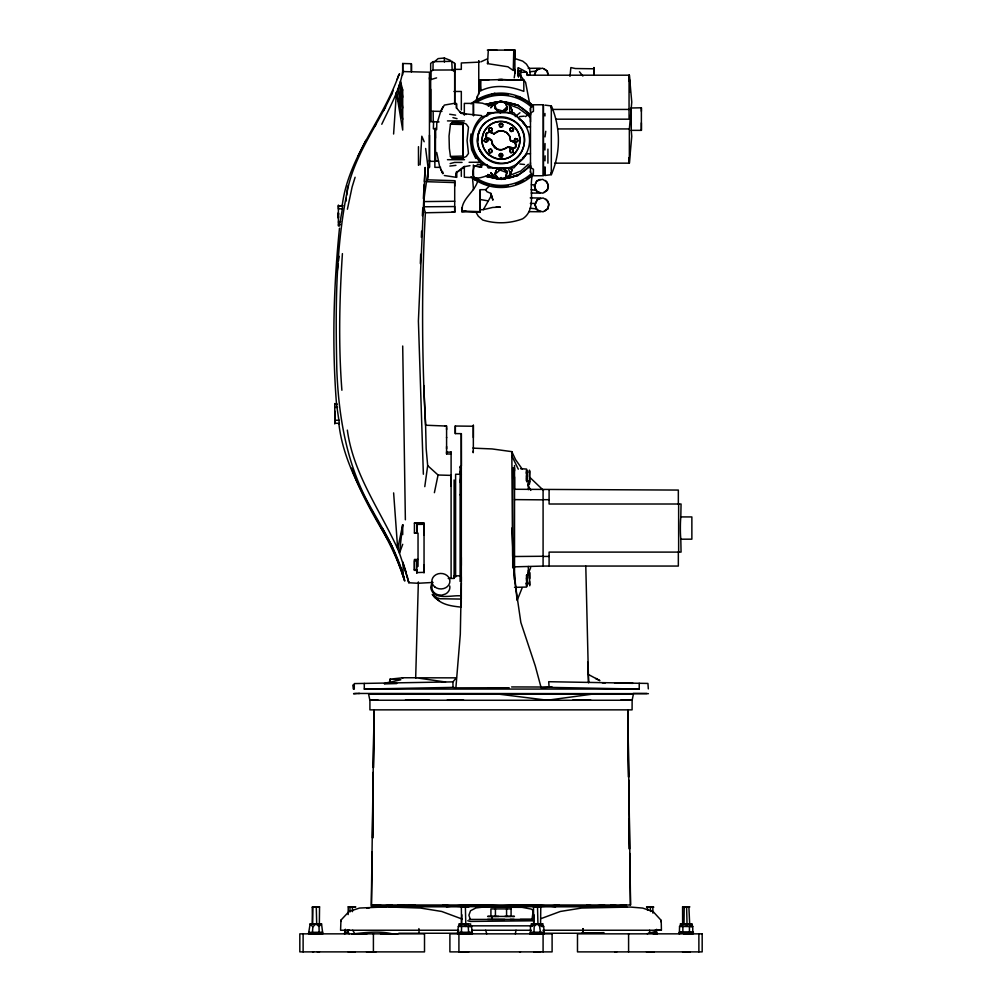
<?xml version="1.0" encoding="UTF-8"?>
<svg xmlns="http://www.w3.org/2000/svg" width="1002" height="1002" viewBox="0 0 1002 1002"><rect width="100%" height="100%" fill="white"/><g stroke="black" fill="none" stroke-linecap="round" stroke-linejoin="round"><path stroke-width="1.5" d="M334.781 414.891L334.781 411.521M334.781 411.146L334.781 423.195L339.315 423.358L336.459 403.543C331.963 345.176 333.553 286.422 339.49 228.218M334.781 423.959L334.781 403.543M338.388 214.403L338.388 213.013L338.388 215.48M338.388 225.913L338.388 213.013M342.308 204.922L342.671 205.798L338.388 205.936L338.388 208.879L342.433 208.754L342.308 204.922C348.433 156.863 383.04 119.789 398.683 75.225L397.118 79.509M416.832 560.92L416.832 572.919L416.832 570.464L414.427 570.326L414.427 560.807L416.832 560.92L416.832 566.568L418.034 566.343L418.034 533.164L414.427 533.039L414.427 523.069L424.046 523.157L424.046 572.668L424.046 564.79M414.427 570.326L414.427 559.454L418.034 559.479M416.832 533.114L416.832 522.919L416.832 533.127L414.427 533.039M429.457 167.685L429.457 160.082M429.457 166.921L429.457 135.17M429.457 79.196L429.457 72.194L402.704 71.568L402.704 63.502L411.421 63.727L411.421 71.793L411.421 64.391M439.051 121.943L430.66 121.605L430.672 89.278M434.868 128.494L435.469 161.222L438.275 161.272M434.868 160.909L435.457 128.995M435.469 128.269L435.469 161.222M446.591 448.771L446.591 437.26M451.1 486.22L451.1 475.386L438.062 475.011L427.679 465.617L426.176 448.733L425.599 425.224C421.704 354.37 421.554 283.315 425.387 212.462M454.106 575.699L454.106 578.417L448.257 578.492M430.66 121.605L430.66 63.377L433.115 61.636L451.764 61.36L454.708 63.377L454.708 104.346M454.708 212.173L454.708 180.686L426.627 179.796C425.75 190.48 421.93 202.479 425.299 212.775L454.708 212.173L454.708 206.55L423.959 206.788M461.383 465.88L461.321 433.653L455.309 433.59L455.309 426.025L473.345 426.238M438.838 600.561L434.668 597.555L432.263 594.399L435.582 597.38L440.078 598.745L461.308 599.083L461.321 576.801M461.321 565.529L461.321 557.438M461.321 433.653L461.321 581.398L460.118 581.385L460.118 466.393L461.321 466.168L460.118 467.32L461.321 468.26L460.118 472.606L461.321 474.409L460.118 481.887L461.321 484.191M473.345 448.195L473.345 425.261L473.345 437.573M478.756 62.425L478.756 60.884L478.756 94.313M480.108 212.173L480.259 207.902L480.259 211.66L461.909 211.071L462.335 207.69L461.797 211.698L480.259 212.336L480.259 189.691L485.594 189.666L489.84 185.671M512.723 478.555L512.723 468.034L514.527 468.034L514.527 465.529M514.527 476.914L514.527 489.277L678.341 490.066L678.341 504.006M514.527 470.94L514.527 468.034M518.435 76.966L518.435 70.766L520.84 70.791L520.84 78.419M528.355 489.64L528.355 481.01L526.551 480.922L526.551 475.649L527.328 475.136M526.551 473.896L526.551 470.627M526.726 584.254L526.726 574.885M526.726 481.073L526.714 474.272M527.29 582.037L526.726 585.043M527.328 583.214L527.328 575.223L526.551 575.561M527.328 481.01L527.34 472.142L526.551 472.042L526.551 473.37L527.328 473.019M526.551 579.156L526.551 575.198L528.355 575.098L528.355 570.501M528.355 483.365L528.355 485.907M530.459 168.799L530.459 165.706L517.959 175.5L501.188 179.371L486.045 176.402M629.982 92.209L629.982 80.41L629.982 92.309M641.38 122.87L641.38 130.36L631.26 130.36L631.26 108.003L641.38 107.778L641.38 111.272M549.096 566.055L549.096 552.102L681.059 552.102L680.796 538.362A11.122 0.701 -90 0 1 680.358 528.054A11.122 0.701 -90 0 1 680.796 517.746L681.059 504.006L549.096 504.006L549.096 490.066M334.781 416.243L334.781 412.699M372.23 851.913L371.479 906.797L386.471 906.797M518.472 75.939L518.472 72.996L525.587 82.339L529.757 104.033M526.726 481.787L527.328 470.915L526.714 473.332M526.726 469.863L526.726 473.382M526.739 575.035L526.726 585.819M527.29 481.574L527.328 470.915M527.29 581.486L527.303 584.918L527.328 575.085M530.459 110.571L530.459 108.091L530.459 115.618M530.459 165.706L530.496 167.585L533.452 169.238L533.34 175.763L543.372 175.751L543.397 105.561M569.988 76.377L570.864 67.572L575.336 68.537L593.91 68.787L593.91 73.722M582.162 933.25L604.006 932.649M593.91 74.812L593.91 67.585L593.91 68.787M463.124 122.707L463.124 157.903L452.228 158.166L450.449 156.412L449.347 148.346L449.034 136.009L450.449 124.185L452.228 122.432L463.124 122.682L466.331 124.16L468.485 127.191L467.057 140.455L468.473 153.444L466.331 156.437L463.124 157.903L463.124 122.707L452.228 122.432M444.337 175.513L456.499 177.367L456.536 172.544L463.425 166.983M529.72 481.749L529.732 479.407M551.175 107.953L551.325 105.924L545 105.135M641.38 107.778L641.38 130.36M679.369 932.311L689.426 932.311L689.451 926.336L679.569 926.336L679.343 933.851L679.369 932.311L693.384 932.298L692.858 933.851L683.74 933.851L682.199 932.06L679.343 933.851M403.793 71.267L402.679 71.831C399.535 90.28 389.64 107.327 381.775 124.261M473.558 115.831L473.483 102.329L482.35 103.181L488.989 105.548M543.385 174.974L543.322 104.747L533.377 104.784L533.44 111.347L530.484 112.963L530.459 114.929M372.982 837.86L373.245 806.648M373.558 767.62L374.034 709.854L371.291 904.994L630.559 904.994L627.828 709.854L628.392 776.976M414.427 523.157L424.046 523.157L424.046 535.093M461.296 600.411L461.221 607.149C451.551 606.072 440.078 604.845 434.329 595.914M488.725 150.087L488.7 151.615L489.903 152.755L491.581 152.317L492.308 150.713L490.492 148.96L488.625 150.075L489.903 152.755M529.732 471.416L529.519 476.651M509.843 151.365L510.131 149.711L511.621 149.123L513.162 149.849L513.199 152.129L510.932 152.705L509.818 151.264L510.106 149.887L515.354 147.632L515.955 146.492L514.151 140.418L515.116 138.652L517.458 138.927L517.683 141.144L516.268 142.259L514.151 140.418M530.484 112.963L530.496 167.585M684.028 923.932L684.203 907.374L682.587 906.873L682.638 923.932L682.876 920.825M316.281 907.023L319.55 906.873L319.35 923.932L316.707 923.932L316.281 907.023L312.962 906.898L312.273 907.173L312.424 923.932L314.277 923.932M348.157 914.588L348.245 906.797L355.622 906.948L348.245 906.797M372.418 837.86L373.245 772.304M373.308 767.62L374.034 709.854M456.511 171.555L456.499 177.367M544.938 115.956L544.963 113.502M540.779 906.985L540.579 923.932L537.936 923.932L537.51 906.885L540.779 906.985L533.49 906.848L533.653 923.932L535.506 923.932M436.596 77.88L430.672 79.621L430.66 71.718L432.989 70.052L433.115 61.636M530.434 164.341L530.459 162.675M418.36 581.949L415.68 677.803M544.938 149.974L545.063 143.549M436.822 121.68L436.659 129.609L433.378 128.795L433.59 121.017M480.647 90.794L479.908 80.147L500.975 79.584L523.795 80.173L523.833 91.37C509.968 86.134 494.474 84.005 480.647 90.794L480.885 80.11L484.893 79.997M545 160.834L545.113 155.836M312.486 923.932L312.962 906.898M463.362 923.932L461.509 923.932L461.859 914.776M533.728 923.932L533.991 914.776M457.463 933.851L458.34 926.336L471.529 926.336L472.43 933.851L459.718 933.851L461.383 932.286L471.754 932.261M462.11 919.047L441.719 911.469L420.439 908.05L385.87 906.885L359.518 908.05L349.059 911.469L340.943 920.137L340.58 930.244L458.728 930.244M540.429 932.311L536.584 933.851L529.883 933.851L530.334 932.286L533.978 932.198L543.773 932.261L543.585 933.776L536.584 933.851L533.978 932.198L534.204 926.336L537.072 923.932L539.577 926.136L540.429 932.311L544.299 933.851L543.66 926.336L541.832 926.462L543.66 926.336M420.339 263.501L420.702 254.27M421.354 237.361L421.591 231.199M502.29 156.625L500.737 157.139L499.372 156.112L500.887 155.323L501.426 153.481L499.447 154.283L499.372 156.112L502.29 156.625L502.691 154.834L500.599 153.506L499.159 154.834L499.76 156.713M583.064 928.791L582.876 933.25L583.089 928.603M468.222 926.336L468.623 932.399L466.907 933.826L461.383 932.286L461.634 926.336L470.401 926.387L470.639 923.932L459.217 923.932L459.455 926.387M424.785 486.646L427.679 465.617M530.434 116.357L530.459 121.893M481.762 164.553L481.624 167.296L474.372 165.931C469.212 181.525 477.528 179.07 488.989 175.049M422.343 215.731L422.794 207.94M423.345 198.596L424.159 184.581M424.334 181.462L425.149 167.447L418.398 321.016L423.37 474.234M514.915 59.519L514.828 50.125L513.788 50.113L513.274 70.491L507.914 66.771L487.511 63.627L488.312 50.1L512.648 50.125M496.954 110.07L494.7 108.166L494.888 104.934L499.735 101.39L505.647 102.993L507.187 107.051L506.749 109.794L501.614 112.312M342.408 253.619C339.428 299.084 338.375 344.788 341.895 390.241M345.176 932.186L348.433 932.348L344.438 933.839L345.352 929.242M420.076 164.892L421.817 136.222L424.172 141.733M427.315 180.498L428.104 168.336L427.441 179.483M427.391 179.158L428.104 168.336M393.598 134.017L396.416 92.434L402.704 119.213L402.704 130.072L396.416 92.434M515.955 146.492L513.274 148.634C507.513 143.198 503.38 152.893 497.142 149.022C490.479 147.106 494.312 137.7 486.471 137.675L486.496 133.153L492.032 130.723L491.794 128.431L490.041 127.843L488.688 128.82L489.915 131.5L492.032 130.723M532.563 174.674C528.455 188.601 537.147 209.33 522.656 218.812C509.83 223.659 495.802 224.06 482.701 220.002L478.255 216.144L475.737 211.773M312.449 932.348L312.862 926.825L315.843 923.932L319.037 926.424L319.137 932.348L316.682 933.839L308.528 933.664L310.132 923.932L321.554 923.932L322.794 933.851C317.997 934.916 313.902 932.035 309.242 932.348L309.618 933.764L312.449 932.348L322.594 932.248L322.256 933.814L319.137 932.348M473.345 450.913L473.207 452.716L473.345 447.581M477.578 141.207C476.664 106.412 531.849 112.099 523.733 146.054C515.228 178.469 465.078 160.495 480.133 129.772M545.439 180.46L548.307 184.919L547.518 189.904L542.583 193.198L536.934 191.833L534.392 186.234L536.521 181.387L540.178 179.396M545.94 199.097L548.808 203.556L548.019 208.541L543.097 211.835L537.435 210.47L534.905 204.871L537.034 200.024L540.692 198.033L530.208 197.882M554.72 163.163L629.356 163.163L629.356 128.932L631.761 102.066L629.356 75.2L526.852 75.2L526.852 72.257L520.84 72.257M629.356 163.163L631.761 136.297L631.222 130.323M679.569 926.336L691.63 926.474L691.868 923.932L680.446 923.932L680.734 926.474M506.762 170.929L505.647 177.605L498.62 179.032L494.737 173.947L496.278 170.315L495.076 174.223L502.591 167.822L506.762 170.929L507.112 172.657L505.647 177.605M542.545 926.387L542.783 923.932L531.361 923.932L531.599 926.462M470.978 133.955L470.314 140.593L471.692 149.862L475.762 158.404M402.716 534.617L402.704 524.685L399.447 553.129L407.376 576.889M337.198 271.58L338.15 263.952M338.526 260.896L339.089 256.324M345.878 201.377L346.254 198.321M346.629 195.265L347.757 186.109M500.324 127.066L502.415 126.578L502.691 124.461L500.737 123.446L499.247 124.423L500.537 127.104L502.666 126.34L502.39 124.048M491.794 130.986L491.794 128.431M544.988 136.898L545.764 131.3M339.315 226.101L342.433 208.754M514.277 140.969L515.642 138.464M529.745 585.794L529.369 571.917L529.732 578.63M514.214 77.818L514.978 72.996L514.803 50.113L505.108 50.125M509.818 151.264L510.757 152.605L512.974 152.329L513.162 149.849M631.097 108.93L631.26 108.003M347.406 209.218L352.115 186.986L355.109 177.254M492.07 128.945L490.554 127.793L488.863 128.582L488.588 130.035L489.615 131.763L494.074 133.855L499.56 130.849L503.417 131.137L506.937 132.803L509.805 136.598L510.456 140.631L515.579 143.098M534.767 75.188L535.531 71.155L540.191 68.236L528.204 68.349M515.316 933.851L516.03 930.244M402.704 524.685L397.694 548.896L399.447 553.129L402.716 544.324M529.106 483.703L529.62 481.824M434.392 492.683L438.062 475.011M529.031 584.091L529.62 581.41M529.181 472.481L529.319 470.251M437.411 122.244L440.63 111.548L444.337 105.085L455.422 103.143L456.474 103.732L456.499 108.341M431.574 584.016L430.722 587.347C432.914 601.463 452.09 594.662 461.321 595.927M469.161 919.423L531.999 919.423L533.051 911.92L532.55 909.891L531.073 909.039L522.055 907.336L482.513 907.148L475.887 907.962L470.539 910.73L468.911 915.164L470.264 919.423M486.496 133.153L485.782 135.821L487.623 141.144L486.208 142.271L484.204 140.969L485.031 138.677L491.494 140.017M475.762 101.64L478.756 93.023L478.756 80.022M484.204 140.969L484.868 138.602L487.323 138.614L486.471 137.675M515.354 147.632L516.205 144.564L515.066 141.908L510.456 140.631M529.682 572.706L529.357 578.254M547.054 190.518L548.345 186.259L547.054 182.001L542.583 179.32L536.897 180.698L534.392 186.234M547.555 209.155L548.858 204.896L547.555 200.625L543.097 197.958L537.41 199.335L534.905 204.871M399.197 74.737L399.472 73.835M398.921 75.526L399.46 73.872M487.623 141.144L487.047 138.815M517.683 141.144L517.107 138.815M660.781 921.69L661.207 920.412L653.116 911.582L642.67 908.075L630.371 907.061L581.674 908.037L560.356 911.457L541.28 918.521M692.883 933.626L693.384 932.298L689.426 932.311M487.811 174.486L494.662 176.853L490.642 172.632L496.403 178.895L505.171 178.832L510.456 174.11L512.097 169.852L510.131 167.76M692.758 932.348L692.758 926.336L690.904 926.387L691.868 923.932M530.684 567.646L528.367 573.257M504.895 177.667L509.843 175.413L512.097 169.852L509.855 168.06M487.511 63.627L488.137 62.099M391.632 94.226L393.26 90.456M522.217 587.673L517.107 600.448L512.623 555.734L511.822 451.651L492.107 448.934L473.345 448.157M338.939 424.197L339.315 423.358L338.939 424.197C345.402 479.482 384.68 522.931 402.591 574.221C410.757 599.722 393.986 546.566 387.411 539.063C373.934 516.243 360.545 493.222 351.552 468.185M512.836 131.062C514.903 129.22 511.27 126.327 509.88 128.82L509.955 130.36C510.406 132.715 515.078 130.222 510.957 131.462M534.392 75.125L536.934 69.526L542.583 68.161L547.054 70.841L548.107 75.188M391.782 93.938C377.428 125.651 355.309 153.957 347.807 188.576C335.232 248.12 335.507 309.605 336.835 370.176C338.638 416.143 346.404 462.937 368.686 503.755C382.088 528.279 397.944 552.215 404.357 579.82L402.591 574.221M358.152 156.036L365.855 140.305M489.702 152.717L491.494 152.404L492.308 150.713M512.748 131.149L513.563 129.458M440.63 111.548L442.871 106.926M383.641 110.683L385.582 106.913M477.165 164.303L486.471 164.967L488.174 167.923L513.838 167.898L520.401 160.257M480.259 209.744L483.365 209.643L491.431 195.453L490.892 193.399L486.997 191.733L485.594 189.666M374.886 126.189L376.226 123.935M482.739 164.29C468.185 153.193 468.235 129.22 481.511 117.021L486.246 115.681L488.124 112.675L513.838 112.7L520.401 120.34M530.459 153.732L526.789 153.732L523.558 158.153L518.209 162.412M477.691 181.149C474.497 192.321 461.321 198.922 461.909 211.071M529.457 165.505L527.766 167.66L529.645 166.157M501.701 157.051L502.753 155.723L502.378 154.045L500.599 153.506M461.321 583.151L460.306 634.266L455.885 687.835L453.054 687.397L452.904 681.874L456.373 677.853L416.256 677.803L445.514 681.999M496.892 102.918L494.011 104.033L490.654 107.84L496.328 101.803L505.083 101.753L509.479 105.022L512.26 110.834L509.918 112.675M486.208 142.271L487.824 140.543M516.268 142.259L517.884 140.543M522.53 158.078L526.789 153.732M319.037 926.424L321.554 923.932M528.355 164.265L520.84 171.016L509.843 175.413M434.304 61.924L438.099 58.604L444.337 58.028L450.299 60.32M507.187 107.051L500.324 112.938L494.7 108.166M489.915 131.5L486.07 134.105M515.241 116.62L519.963 112.738M507.926 146.743C504.607 150.262 499.034 150.563 495.138 147.808L492.082 143.887L491.544 139.954M543.986 192.685L547.518 189.904M544.499 211.309L548.019 208.541M480.785 61.873L487.423 58.817M525.461 116.583L527.741 114.967L529.494 116.871M502.691 124.461L500.975 123.321L499.347 124.436L499.334 125.964L500.537 127.104M493.986 133.717L497.718 131.162L502.779 130.874L506.536 132.389L509.58 135.871L510.669 140.581L515.053 142.597M539.577 926.136L542.783 923.932M526.551 478.918L527.328 478.392M527.328 580.596L526.551 581.122L526.551 577.853L527.328 577.34M511.746 127.705L509.98 128.832L509.955 130.36L511.158 131.5M501.038 177.504L498.62 179.032L495.965 175.425M511.621 149.123L513.274 148.634M647.292 933.851L649.622 932.536L655.245 932.499L655.12 930.244L660.994 930.244M533.978 932.198L530.471 933.839L530.471 926.336L537.072 923.932M488.625 150.075L490.892 148.985L492.22 150.901M517.47 174.874L510.957 177.467L505.171 178.156M490.441 94.864L494.8 93.173M488.325 106.199L494.011 104.033M483.365 209.643L492.708 207.439L500.361 207.101L496.203 206.913M392.346 904.881L376 906.797L371.492 905.896L374.385 904.994M319.55 906.873L312.273 907.173M450.148 163.589L454.57 162.412L462.06 162.412M534.191 920.788L470.489 921.427L467.759 920.775M392.321 681.723L400.825 679.744L390.079 679.143L403.13 677.753M338.388 222.018L340.617 221.505M501.063 179.345L517.959 175.5M496.792 169.1L501.15 168.136M461.358 906.848L468.635 906.985L461.358 906.848L461.509 923.932M537.51 906.885L533.49 906.848M486.045 104.195L501.238 101.265L517.959 105.097L530.421 115.03L528.217 113.389M486.471 164.967L487.222 164.829M469.976 165.656L465.191 166.507L456.536 172.544L455.647 175.726L456.511 177.204M446.416 906.797C483.741 901.85 521.503 909.954 558.891 904.994M466.043 211.197L461.797 211.698M625.912 904.994L608.026 906.797M586.896 906.797L604.494 904.994M376.088 904.994L390.955 906.797L415.166 904.994M647.455 907.286L653.805 907.161L646.503 906.985L647.455 907.286L647.543 910.317M338.388 224.962L340.079 224.711M526.551 583.126L526.551 584.053L527.34 583.941L527.328 582.913L526.551 582.738L526.551 587.059L514.527 587.36M493.748 103.106L486.233 104.183L501 101.227L517.846 105.135L504.031 102.342M334.781 404.47L336.872 404.182M684.203 907.374L689.864 906.898L682.587 906.873M591.706 694.223L547.443 700.235L499.459 694.223M470.401 926.387L469.675 926.487L471.529 926.336M648.319 688.9L647.931 683.439L548.695 681.711L549.121 687.372L639.226 689.075L639.226 683.289M544.975 175.463L544.988 167.159L544.975 175.463L551.313 174.674C560.757 152.955 560.757 127.63 551.325 105.924L551.313 174.674L551.175 172.632M353.643 693.647L359.693 693.447M353.593 693.66L356.599 693.447M449.848 166.056L455.935 165.355M366.644 908.075L369.538 907.762M529.645 71.781L535.531 71.155M519.562 116.608L524.221 116.144M458.34 926.336L461.634 926.336M493.573 50.125L490.266 50.125L494.437 50.125M433.064 582.438L418.034 583.277L408.829 582.738L407.163 576.137M514.089 919.423L510.193 919.423M654.256 951.887L652.039 951.887M511.997 50.125L508.052 50.125L512.11 50.113M478.756 62.149L461.321 62.963L461.321 69.363L453.806 69.363M351.702 933.851L366.92 933.851M479.908 80.147L480.885 80.11M334.781 407.413L337.561 407.313M338.388 205.936L342.671 205.798M690.904 926.387L692.758 926.336M450.449 156.412L463.124 156.074M452.228 158.166L463.124 157.878M514.527 566.831L543.084 566.08L543.084 490.028M416.832 572.555L424.046 572.367M384.48 683.878L396.729 683.564M454.708 211.873L451.702 212.261M484.379 80.01L488.801 79.897M549.121 687.372L541.168 687.81L535.268 665.917L520.852 622.467L514.251 577.19L511.822 528.054M487.611 919.423L504.808 919.423M416.87 524.434L423.996 524.284M454.106 575.925L460.118 575.787M364.29 683.414L364.29 689.063L453.054 687.397M452.904 681.874L354.282 683.589L354.282 688.975L353.23 688.837L353.268 684.704L353.881 688.925M513.75 50.138L514.828 50.125L504.92 50.125M334.781 420.264L339.114 420.214M424.034 201.59L454.708 201.264M533.815 951.887L540.704 951.875L535.469 951.887M469.099 162.299L479.983 162.211M514.527 556.511L543.084 556.26M364.29 689.063L639.226 689.075M654.531 932.323L656.761 932.311L657.35 933.851L653.241 933.839M318.085 951.887L319.488 951.875L317.283 951.887M355.159 951.887L348.333 951.887L351.927 951.887M312.586 951.887L313.588 951.887M432.989 70.052L452.203 69.977L454.708 71.731M357.614 693.459L648.407 693.66M491.318 916.404L487.611 916.417L498.708 916.417M681.059 539.201L691.868 539.176L691.868 516.932L681.059 516.919M487.861 687.748L509.166 687.748M378.255 700.235L369.863 700.248L368.623 694.223L633.377 694.223L632.137 700.248L632.087 709.854L369.913 709.854L369.913 700.235L429.395 700.235M405.372 700.235L463.688 700.235M532.763 919.423L520.238 919.423M652.114 932.511L655.245 932.499M366.519 951.887L375.975 951.887M460.381 951.887L461.258 951.887M519.575 951.887L520.476 951.887M685.355 951.887L689.702 951.9L682.55 951.887L683.276 951.887M690.178 951.887L688.875 951.887M453.969 91.47L461.321 91.47L461.321 109.995M551.626 109.431L629.056 109.431M556.273 119.175L629.056 119.175L629.056 75.2M447.468 120.904L464.515 120.904M522.53 122.507L526.789 126.866L530.459 126.866M557.914 128.932L629.356 128.932M447.468 159.694L464.515 159.694M434.868 161.335L429.457 161.335L429.457 77.605M440.579 167.347L434.868 167.347L434.868 130.147M460.118 474.259L455.609 474.259L455.609 577.127M543.084 499.685L549.096 499.685M543.084 556.436L549.096 556.436M543.084 566.055L678.341 566.055L678.341 552.102M402.203 677.753L416.043 677.753M633.126 693.447L646.904 693.472M572.605 700.235L590.904 700.235M447.067 700.273L632.137 700.248L620.639 700.235M371.492 905.896L379.933 905.896M386.02 905.896L401.627 905.896M397.807 904.994L409.417 905.896L457.638 905.896M465.379 905.896L493.26 905.896M497.906 905.896L504.094 905.896M508.74 905.896L536.621 905.896M544.362 905.896L592.583 905.896L611.045 906.797M600.373 905.896L615.98 905.896M390.955 906.797L393.974 906.797M400.011 906.797L466.682 906.797M476.05 906.797L485.406 906.797M491.644 906.797L510.356 906.797M516.594 906.797L525.95 906.797M535.318 906.797L601.989 906.797M615.529 906.797L626 906.797L610.957 904.994M512.448 916.417L514.389 916.417L504.808 916.417M470.426 925.835L531.574 925.835M471.829 930.244L531.285 930.257M542.921 930.244L661.42 930.244L661.207 920.412M349.523 930.244L346.98 930.244L349.134 933.851M398.796 933.25L458.252 933.25M543.748 933.25L603.191 933.25L582.162 932.987M380.597 933.851L397.957 933.851M430.66 111.197L441.945 111.397M435.469 161.172L438.563 161.184M446.591 452.14L451.1 452.152M531.999 919.423L532.951 919.423M468.435 923.932L465.792 923.932L465.379 906.885M614.852 951.887L616.806 951.887M496.892 50.125L487.335 50.1M514.527 499.61L543.084 499.848M531.198 193.035L540.191 193.123L535.531 190.205L531.123 189.729M528.705 211.647L540.692 211.76L536.045 208.842L530.158 208.216M458.139 932.248L461.383 932.286M520.84 70.791L518.435 70.766L518.435 75.438M446.591 451.889L446.591 453.956L451.1 454.031M602.29 682.8L605.371 682.863M614.602 683.013L633.064 683.339M531.398 184.769L534.517 184.831M530.346 203.381L535.03 203.469L536.045 208.842M500.549 79.596L523.795 80.173M512.435 79.884L515.542 79.96L510.469 79.822M450.449 124.185L463.124 124.511M446.591 429.633L446.591 426.063L425.599 425.224L423.746 385.532M426.151 181.675L454.708 182.589L454.708 180.686M481.699 115.593L461.371 113.439M473.345 164.954L473.57 177.617L464.327 177.266L464.327 166.307M624.183 907.035L627.064 907.161M414.427 569.587L416.832 569.7M486.246 115.681L487.673 115.756M520.539 468.698L526.551 469.061L526.551 480.922M689.451 926.336L691.63 926.474M519.85 164.04L524.472 164.466M515.066 141.908L516.518 142.059M443.097 904.994C480.497 909.954 518.259 901.85 555.584 906.797M515.116 138.652L517.458 138.927M496.253 178.043L487.31 175.914M449.698 114.253L455.622 115.142M486.12 176.39L496.416 177.993M586.834 904.994L592.583 905.896M409.417 905.896L415.104 906.797M480.259 199.511L488.262 200.914M486.421 142.084L484.968 141.821L484.091 140.418M497.819 169.288L507.112 172.657L502.591 167.822M507.288 103.156L517.846 105.135M444.788 425.787L446.591 426.201M452.942 117.635L457.05 118.662M511.358 127.855L513.475 129.646M474.372 165.931L480.684 166.72L480.559 164.366M515.855 58.867L522.706 61.122L526.451 64.115L529.632 69.201L530.246 75.2M392.245 933.839C380.234 930.946 367.02 932.286 354.808 933.714L352.691 930.244M505.008 102.981L518.347 108.166L527.741 114.967M488.7 131.951L494.074 133.855M512.561 148.609L507.914 146.856L513.325 150.2M518.335 72.307L518.31 67.723L526.113 71.831L528.129 75.526M468.623 932.399L472.43 933.851M459.73 111.936L466.168 114.504M587.711 674.121L599.897 680.646L595.827 678.467L596.553 678.842M653.404 932.336L656.348 933.826L656.623 929.317M435.068 596.528L436.221 597.117M518.961 96.493L531.148 104.095M455.422 103.143L456.499 103.957M543.986 68.687L547.518 71.455M518.76 118.537L523.558 122.432L526.789 126.866M543.51 490.429L529.682 477.215M488.124 112.675L488.763 113.314M529.544 484.054L529.645 470.439M492.12 143.887L497.142 149.022M473.57 178.669L474.986 180.122M310.132 923.932L312.862 926.825M460.857 113.126L456.511 107.94L456.474 103.732M579.469 71.793L582.888 76.052M522.167 469.011L515.617 459.718L511.822 451.651M336.459 403.543L337.035 404.407M479.207 148.622L484.655 156.901M518.297 469.187L511.822 455.81M527.628 484.567L530.822 490.379M382.589 528.505L391.882 545.827L402.078 571.265M460.118 494.474L461.321 496.942M436.722 152.479L439.64 166.595L442.871 173.672M440.63 169.05L442.759 173.446L442.621 171.605M680.446 923.932L681.485 926.462M510.031 105.273L512.26 110.834M459.217 923.932L460.168 926.474M508.089 167.585L510.456 174.11M531.361 923.932L532.2 926.349M464.928 923.932L465.78 926.462M494.888 104.934L496.253 109.093L502.653 110.997L506.749 109.794L506.498 106.989M402.704 561.771L405.898 571.603M491.431 195.453L492.934 200.15L490.892 193.399M402.265 573.369L403.167 576.288L402.942 574.472M485.669 930.244L486.784 933.851M547.054 70.841L548.345 75.1M340.943 920.137L341.331 921.427M686.157 923.932L686.884 926.387M505.647 102.993L506.373 105.586M403.606 576.801L404.407 579.92L402.992 573.683L403.192 563.913L408.829 582.738L408.503 581.31M347.343 430.121C353.293 473.908 379.808 509.742 397.694 548.896L393.623 492.896M534.767 186.172L535.531 190.205M491.769 916.442L492.258 919.423M403.017 573.219L403.393 575.586M425.65 148.484L428.205 168.875M514.552 69.238L514.978 72.996M543.322 104.747L543.385 105.398M529.532 582.563L529.732 584.792M472.531 177.592L473.47 189.616M451.764 61.36L452.203 69.977M509.479 105.022L509.805 112.299M418.899 928.591L419.099 933.25M587.711 662.222L588.587 682.838L585.794 566.205M650.361 906.848L650.523 911.507M435.181 129.396L435.457 138.088M518.31 67.723L518.56 76.59L518.472 72.996M352.353 907.023L352.466 911.632M686.608 907.048L687.034 923.932L689.664 923.932L688.888 906.923M349.961 907.399L350.061 911.908M652.816 906.948L652.928 913.123M477.253 96.192L477.315 99.236M444.337 58.028L444.412 62.086M402.704 346.016L405.372 519.788M627.828 709.854L628.717 776.976M628.768 780.107L629.682 848.794M629.744 853.479L630.433 904.994M402.704 63.502L402.716 74.749M628.755 819.135L629.005 848.794M433.152 111.397L433.252 121.993M530.459 171.029L530.471 172.494L530.459 164.979M402.704 71.568L402.716 72.77L402.716 71.793M526.551 582.738L526.551 584.053M480.259 211.66L480.259 189.691M526.726 578.567L526.726 581.436M526.551 582.525L526.551 585.494M454.708 104.283L454.708 63.377M418.473 146.68L418.485 165.355M390.079 679.143L390.079 683.251M338.388 217.296L338.388 205.059M338.388 216.432L338.388 218.06L338.388 216.57M698.882 933.851L698.882 951.887M682.863 926.336L682.863 932.348M678.642 504.006L678.642 552.102M649.622 930.244L649.622 932.536M629.356 75.2L629.356 81.425M629.056 157.577L629.056 163.163M628.592 933.851L628.592 951.887M547.919 149.123L547.919 163.176M543.084 933.851L543.084 951.887M528.355 566.468L528.355 575.098M526.726 582.438L526.726 586.395M514.527 468.748L514.527 579.77M512.723 468.034L512.723 567.896M506.574 908.902L506.574 916.417M495.426 908.902L495.426 916.417M473.345 115.192L473.345 103.394L464.327 103.394L464.327 115.192M461.321 170.503L461.321 176.365M458.916 933.851L458.916 951.887M455.309 425.888L455.309 433.59M454.708 183.228L454.708 186.084M454.106 479.958L454.106 577.991M451.1 451.889L451.1 578.317M446.591 427.679L446.591 437.786M446.591 446.504L446.591 453.956M390.317 679.506L390.317 682.55M373.408 933.851L373.408 951.887M303.118 933.851L303.118 951.887M532.15 174.536A46.292 46.292 0 0 1 526.2 179.133M523.658 180.661A46.292 46.292 0 0 1 515.642 184.218M508.34 186.009A46.292 46.292 0 0 1 491.969 185.696M488.989 185.007A46.292 46.292 0 0 1 474.021 177.918M475.286 101.816A46.292 46.292 0 0 1 488.989 95.591M491.969 94.902A46.292 46.292 0 0 1 508.34 94.589M515.642 96.392A46.292 46.292 0 0 1 523.658 99.937M528.668 103.181A46.292 46.292 0 0 1 532.15 106.062M528.204 167.509A38.477 38.477 0 0 1 503.868 178.669M496.303 178.481A38.477 38.477 0 0 1 487.197 176.214M487.197 104.383A38.477 38.477 0 0 1 497.881 101.954M503.868 101.928A38.477 38.477 0 0 1 528.204 113.088M531.824 173.196A45.09 45.09 0 0 1 476.626 178.231M476.626 102.367A45.09 45.09 0 0 1 531.824 107.402M532.475 175.463A47.194 47.194 0 0 1 471.053 176.778M471.053 103.82A47.194 47.194 0 0 1 532.475 105.135M456.649 687.873A168.536 2.43 0 0 1 488.087 687.798M511.596 686.946A170.027 3.57 0 0 1 552.165 687.084M384.517 683.552A139.015 15.13 -3 0 1 391.018 681.711M449.773 585.995A9.018 7.766 -3 0 1 445.539 593.986L441.644 595.213L437.799 594.737A9.018 7.766 -3 0 1 432.075 585.882M402.716 89.942L402.704 119.213L397.932 88.527L402.704 107.953L399.284 84.869L402.704 97.207L400.462 81.563L402.716 89.942M519.7 137.825L519.637 143.198A18.85 18.85 0 0 1 511.02 156.274C498.232 164.904 479.607 152.792 482.325 137.612A18.85 18.85 0 0 1 490.805 124.448C501.802 116.984 518.259 124.611 519.7 137.825M478.092 135.283L477.591 142.046L479.106 148.697A23.447 23.447 0 0 0 516.03 158.291A23.447 23.447 0 0 0 513.162 120.253A23.447 23.447 0 0 0 478.092 135.283M499.835 79.571L498.169 79.659L502.653 79.621L499.835 79.571M652.59 951.787L646.478 951.887L653.73 951.875L652.59 951.787M465.73 951.887L461.333 951.887L468.61 951.887L465.73 951.887M511.083 908.902L490.917 908.902L490.917 916.417L511.083 916.417L511.083 908.902M424.51 933.851L299.823 933.851L299.823 951.887L424.51 951.887L424.51 933.851M552.102 933.851L449.898 933.851L449.898 951.887L552.102 951.887L552.102 933.851M702.177 933.851L577.49 933.851L577.49 951.887L702.177 951.887L702.177 933.851M527.328 471.817L526.726 470.927L527.34 471.867M483.352 162.75A28.557 28.557 0 0 0 529.269 144.363A28.557 28.557 0 0 0 490.391 113.79A28.557 28.557 0 0 0 483.352 162.75M489.289 155.185A18.938 18.938 0 0 0 519.75 142.998A18.938 18.938 0 0 0 493.961 122.72A18.938 18.938 0 0 0 489.289 155.185M434.743 586.871A9.018 7.753 0 0 0 449.673 582.913A9.018 7.753 0 0 0 438.225 573.783A9.018 7.753 0 0 0 434.743 586.871"/></g></svg>
